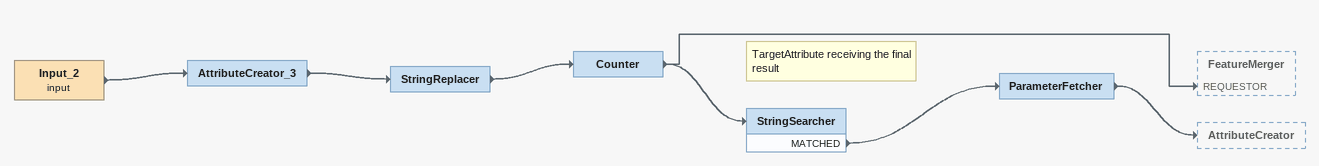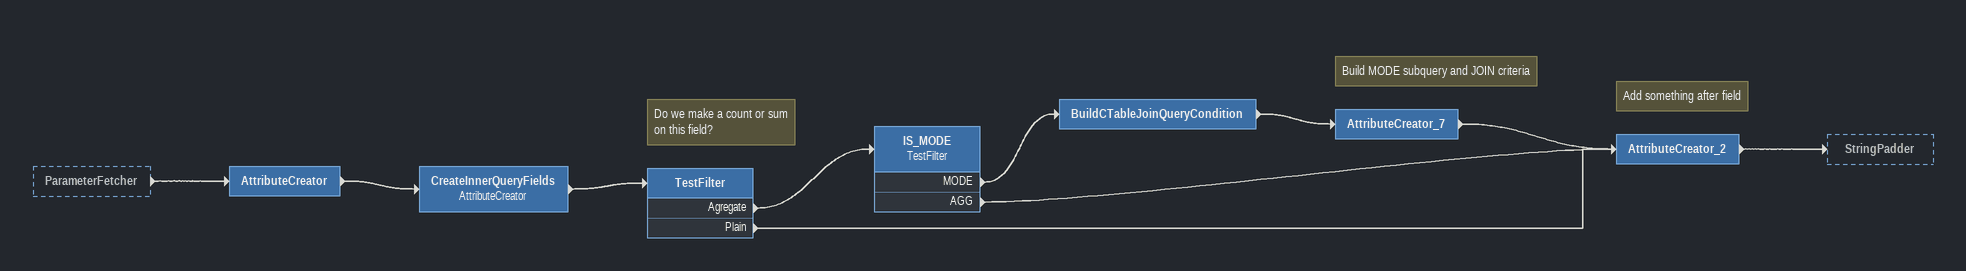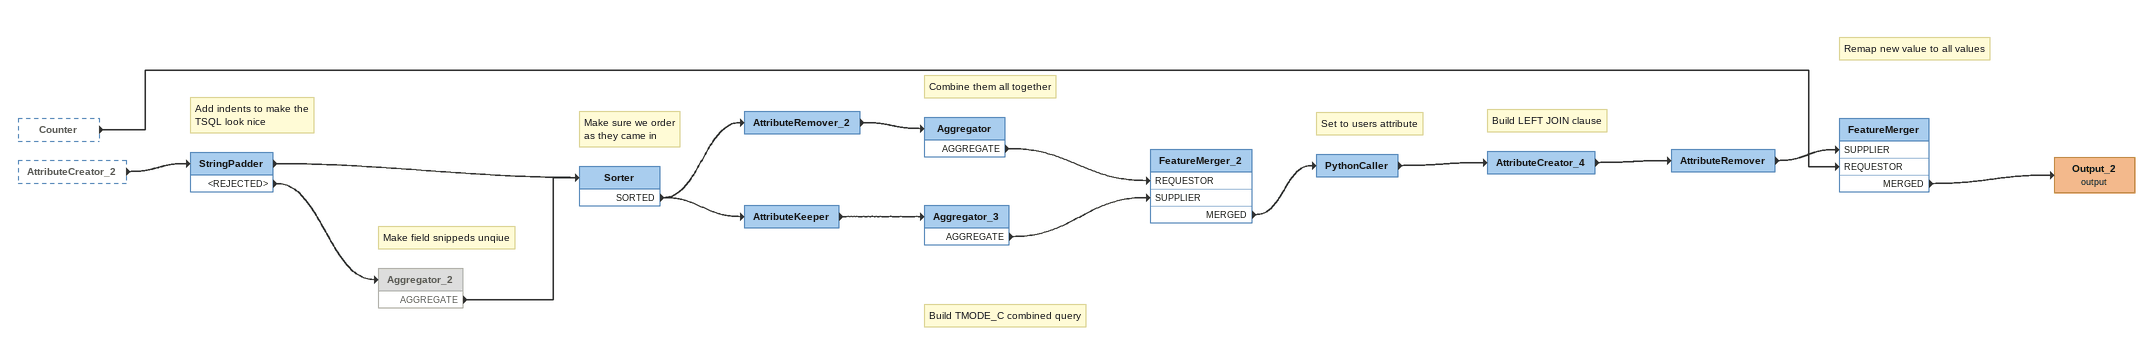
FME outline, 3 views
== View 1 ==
Input_2 (input)
    -> AttributeCreator_3
AttributeCreator_3
    -> StringReplacer
StringReplacer
    -> Counter
Counter
    -> StringSearcher
    -> FeatureMerger [REQUESTOR]
Note: TargetAttribute receiving the final result
StringSearcher
    MATCHED -> ParameterFetcher
ParameterFetcher
    -> AttributeCreator

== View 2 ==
ParameterFetcher [outside]
    -> AttributeCreator
AttributeCreator
    -> CreateInnerQueryFields
CreateInnerQueryFields: AttributeCreator
    -> TestFilter
Note: Do we make a count or sum / on this field?
TestFilter
    Agregate -> IS_MODE
    Plain -> AttributeCreator_2
IS_MODE: TestFilter
    MODE -> BuildCTableJoinQueryCondition
    AGG -> AttributeCreator_2
BuildCTableJoinQueryCondition
    -> AttributeCreator_7
Note: Build MODE subquery and JOIN criteria
AttributeCreator_7
    -> AttributeCreator_2
Note: Add something after field
AttributeCreator_2
    -> StringPadder

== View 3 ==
Counter [outside]
    -> FeatureMerger [REQUESTOR]
AttributeCreator_2 [outside]
    -> StringPadder
Note: Add indents to make the / TSQL look nice
StringPadder
    -> Sorter
    <REJECTED> -> Aggregator_2
Note: Make field snippeds unqiue
Aggregator_2 [off]
    AGGREGATE -> Sorter
Note: Make sure we order / as they came in
Sorter
    SORTED -> AttributeRemover_2
    SORTED -> AttributeKeeper
AttributeRemover_2
    -> Aggregator
Note: Combine them all together
Aggregator
    AGGREGATE -> FeatureMerger_2 [REQUESTOR]
AttributeKeeper
    -> Aggregator_3
Note: Build TMODE_C combined query
Aggregator_3
    AGGREGATE -> FeatureMerger_2 [SUPPLIER]
FeatureMerger_2
    MERGED -> PythonCaller
Note: Set to users attribute
PythonCaller
    -> AttributeCreator_4
Note: Build LEFT JOIN clause
AttributeCreator_4
    -> AttributeRemover
AttributeRemover
    -> FeatureMerger [SUPPLIER]
Note: Remap new value to all values
FeatureMerger
    MERGED -> Output_2 (output)
Output_2 (output)
